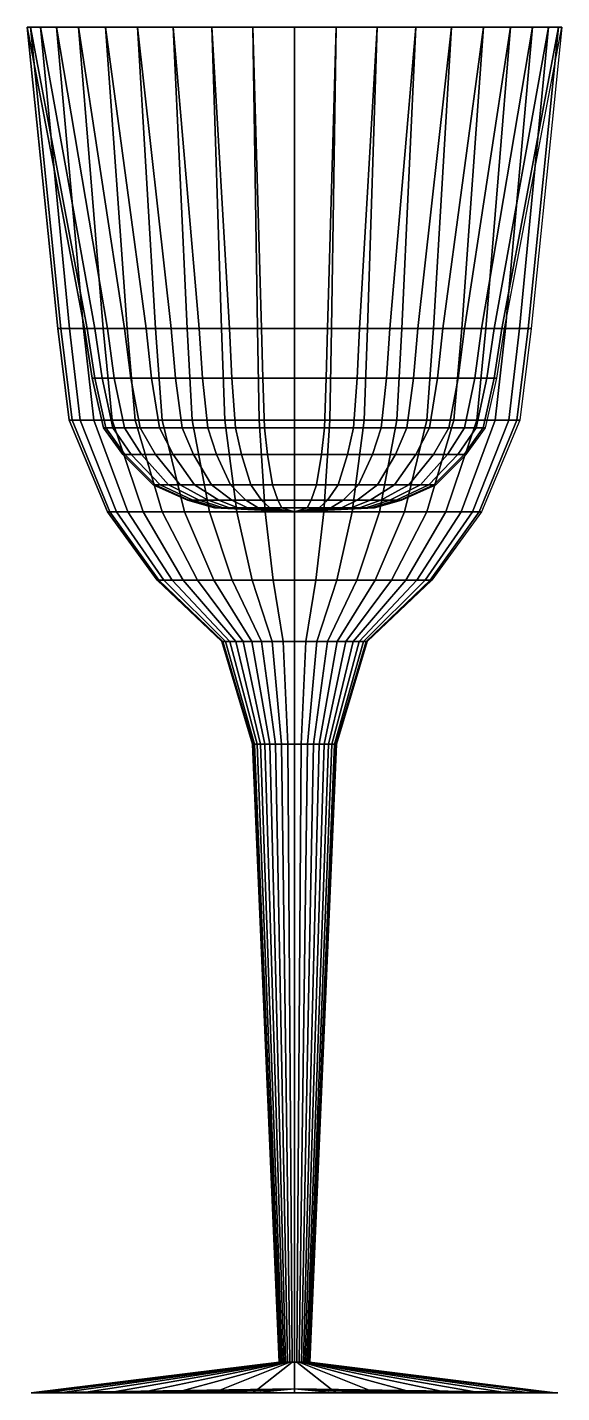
# Model space of a CAD drawing. Extents: x 2.46 to 5.05, y 1.69 to 8.32.
import ezdxf

# ---------------------------------------------------------------- set-up
doc = ezdxf.new("R2010")
doc.units = 0
doc.layers.get('0').update_dxf_attribs({"linetype": 'CONTINUOUS'})

msp = doc.modelspace()

# ---------------------------------------------------------------- linework, layer by layer
msp.add_lwpolyline([(3.753035, 5.972222), (4.142238, 5.990741), (4.271973, 6.027778), (4.438774, 6.101852), (4.587042, 6.25), (4.67971, 6.37963), (4.735311, 6.62037), (4.772378, 6.861111), (5.05038, 8.324074), (4.902112, 6.861111), (4.846512, 6.416667), (4.661177, 5.972222), (4.420241, 5.638889), (4.105171, 5.342593), (3.956903, 4.842593), (3.827169, 1.842593), (5.031847, 1.694444), (3.753035, 1.712963)])

# ---------------------------------------------------------------- meshes
mesh = msp.add_polymesh((9, 9))
for k, corner in enumerate([(3.753035, 5.972222), (3.438162, 5.990741, 0.228768), (3.333205, 6.027778, 0.305024), (3.19826, 6.101852, 0.403068), (3.078308, 6.25, 0.490217), (3.003339, 6.37963, 0.544686), (2.958357, 6.62037, 0.577367), (2.928369, 6.861111, 0.599155), (2.70346, 8.324074, 0.76256), (3.753035, 5.972222), (3.406252, 5.990741, 0.176695), (3.290658, 6.027778, 0.235593), (3.142036, 6.101852, 0.311319), (3.009928, 6.25, 0.378632), (2.927361, 6.37963, 0.420702), (2.877821, 6.62037, 0.445944), (2.844794, 6.861111, 0.462772), (2.597092, 8.324074, 0.588982), (3.753035, 5.972222), (3.38288, 5.990741, 0.120271), (3.259495, 6.027778, 0.160361), (3.100858, 6.101852, 0.211905), (2.959846, 6.25, 0.257723), (2.871714, 6.37963, 0.286358), (2.818835, 6.62037, 0.30354), (2.783582, 6.861111, 0.314994), (2.519186, 8.324074, 0.400902), (3.753035, 5.972222), (3.368623, 5.990741, 0.060885), (3.240486, 6.027778, 0.08118), (3.075738, 6.101852, 0.107273), (2.929295, 6.25, 0.130468), (2.837768, 6.37963, 0.144964), (2.782852, 6.62037, 0.153662), (2.746242, 6.861111, 0.15946), (2.471662, 8.324074, 0.20295), (3.753035, 5.972222), (3.363831, 5.990741), (3.234097, 6.027778), (3.067295, 6.101852), (2.919027, 6.25), (2.82636, 6.37963), (2.770759, 6.62037), (2.733692, 6.861111), (2.455689, 8.324074), (3.753035, 5.972222), (3.368623, 5.990741, -0.060885), (3.240486, 6.027778, -0.08118), (3.075738, 6.101852, -0.107273), (2.929295, 6.25, -0.130468), (2.837768, 6.37963, -0.144964), (2.782852, 6.62037, -0.153662), (2.746242, 6.861111, -0.15946), (2.471662, 8.324074, -0.20295), (3.753035, 5.972222), (3.38288, 5.990741, -0.120271), (3.259495, 6.027778, -0.160361), (3.100858, 6.101852, -0.211905), (2.959846, 6.25, -0.257723), (2.871714, 6.37963, -0.286358), (2.818835, 6.62037, -0.30354), (2.783582, 6.861111, -0.314994), (2.519186, 8.324074, -0.400902), (3.753035, 5.972222), (3.406252, 5.990741, -0.176695), (3.290658, 6.027778, -0.235593), (3.142036, 6.101852, -0.311319), (3.009928, 6.25, -0.378632), (2.927361, 6.37963, -0.420702), (2.877821, 6.62037, -0.445944), (2.844794, 6.861111, -0.462772), (2.597092, 8.324074, -0.588982), (3.753035, 5.972222), (3.438162, 5.990741, -0.228768), (3.333205, 6.027778, -0.305024), (3.19826, 6.101852, -0.403068), (3.078308, 6.25, -0.490217), (3.003339, 6.37963, -0.544686), (2.958357, 6.62037, -0.577367), (2.928369, 6.861111, -0.599155), (2.70346, 8.324074, -0.76256)]):
    mesh.set_mesh_vertex(divmod(k, 9), corner)
mesh = msp.add_polymesh((9, 9))
for k, corner in enumerate([(2.70346, 8.324074, 0.76256), (2.823412, 6.861111, 0.675411), (2.868393, 6.416667, 0.64273), (3.018333, 5.972222, 0.533792), (3.213254, 5.638889, 0.392174), (3.46815, 5.342593, 0.206981), (3.588102, 4.842593, 0.119831), (3.693059, 1.842593, 0.043575), (2.718454, 1.694444, 0.751667), (2.597092, 8.324074, 0.588982), (2.729199, 6.861111, 0.52167), (2.77874, 6.416667, 0.496428), (2.943875, 5.972222, 0.412288), (3.15855, 5.638889, 0.302905), (3.439279, 5.342593, 0.159867), (3.571387, 4.842593, 0.092554), (3.686981, 1.842593, 0.033656), (2.613605, 1.694444, 0.580568), (2.519186, 8.324074, 0.400902), (2.660197, 6.861111, 0.355084), (2.713077, 6.416667, 0.337903), (2.889341, 5.972222, 0.280631), (3.118484, 5.638889, 0.206178), (3.418133, 5.342593, 0.108816), (3.559144, 4.842593, 0.062999), (3.682529, 1.842593, 0.022909), (2.536812, 1.694444, 0.395175), (2.471662, 8.324074, 0.20295), (2.618105, 6.861111, 0.179755), (2.67302, 6.416667, 0.171057), (2.856074, 5.972222, 0.142065), (3.094043, 5.638889, 0.104374), (3.405234, 5.342593, 0.055086), (3.551676, 4.842593, 0.031892), (3.679814, 1.842593, 0.011597), (2.489967, 1.694444, 0.20005), (2.455689, 8.324074), (2.603957, 6.861111), (2.659558, 6.416667), (2.844893, 5.972222), (3.085829, 5.638889), (3.400898, 5.342593), (3.549166, 4.842593), (3.678901, 1.842593), (2.474223, 1.694444), (2.471662, 8.324074, -0.20295), (2.618105, 6.861111, -0.179755), (2.67302, 6.416667, -0.171057), (2.856074, 5.972222, -0.142065), (3.094043, 5.638889, -0.104374), (3.405234, 5.342593, -0.055086), (3.551676, 4.842593, -0.031892), (3.679814, 1.842593, -0.011597), (2.489967, 1.694444, -0.20005), (2.519186, 8.324074, -0.400902), (2.660197, 6.861111, -0.355084), (2.713077, 6.416667, -0.337903), (2.889341, 5.972222, -0.280631), (3.118484, 5.638889, -0.206178), (3.418133, 5.342593, -0.108816), (3.559144, 4.842593, -0.062999), (3.682529, 1.842593, -0.022909), (2.536812, 1.694444, -0.395175), (2.597092, 8.324074, -0.588982), (2.729199, 6.861111, -0.52167), (2.77874, 6.416667, -0.496428), (2.943875, 5.972222, -0.412288), (3.15855, 5.638889, -0.302905), (3.439279, 5.342593, -0.159867), (3.571387, 4.842593, -0.092554), (3.686981, 1.842593, -0.033656), (2.613605, 1.694444, -0.580568), (2.70346, 8.324074, -0.76256), (2.823412, 6.861111, -0.675411), (2.868393, 6.416667, -0.64273), (3.018333, 5.972222, -0.533792), (3.213254, 5.638889, -0.392174), (3.46815, 5.342593, -0.206981), (3.588102, 4.842593, -0.119831), (3.693059, 1.842593, -0.043575), (2.718454, 1.694444, -0.751667)]):
    mesh.set_mesh_vertex(divmod(k, 9), corner)
mesh = msp.add_polymesh((9, 9))
for k, corner in enumerate([(3.753035, 5.972222), (3.873305, 5.990741, 0.370155), (3.913395, 6.027778, 0.493539), (3.96494, 6.101852, 0.652177), (4.010757, 6.25, 0.793188), (4.039393, 6.37963, 0.881321), (4.056575, 6.62037, 0.9342), (4.068029, 6.861111, 0.969453), (4.153937, 8.324074, 1.233849), (3.753035, 5.972222), (3.81392, 5.990741, 0.384412), (3.834215, 6.027778, 0.512549), (3.860308, 6.101852, 0.677297), (3.883502, 6.25, 0.82374), (3.897999, 6.37963, 0.915266), (3.906697, 6.62037, 0.970182), (3.912495, 6.861111, 1.006793), (3.955984, 8.324074, 1.281373), (3.753035, 5.972222), (3.753035, 5.990741, 0.389204), (3.753035, 6.027778, 0.518938), (3.753035, 6.101852, 0.68574), (3.753035, 6.25, 0.834008), (3.753035, 6.37963, 0.926675), (3.753035, 6.62037, 0.982276), (3.753035, 6.861111, 1.019343), (3.753035, 8.324074, 1.297345), (3.753035, 5.972222), (3.69215, 5.990741, 0.384412), (3.671855, 6.027778, 0.512549), (3.645761, 6.101852, 0.677297), (3.622567, 6.25, 0.82374), (3.608071, 6.37963, 0.915266), (3.599373, 6.62037, 0.970182), (3.593574, 6.861111, 1.006793), (3.550085, 8.324074, 1.281373), (3.753035, 5.972222), (3.632764, 5.990741, 0.370155), (3.592674, 6.027778, 0.493539), (3.54113, 6.101852, 0.652177), (3.495312, 6.25, 0.793188), (3.466676, 6.37963, 0.881321), (3.449495, 6.62037, 0.9342), (3.438041, 6.861111, 0.969453), (3.352133, 8.324074, 1.233849), (3.753035, 5.972222), (3.57634, 5.990741, 0.346783), (3.517442, 6.027778, 0.462377), (3.441715, 6.101852, 0.610999), (3.374403, 6.25, 0.743106), (3.332333, 6.37963, 0.825674), (3.307091, 6.62037, 0.875214), (3.290263, 6.861111, 0.908241), (3.164052, 8.324074, 1.155943), (3.753035, 5.972222), (3.524267, 5.990741, 0.314872), (3.448011, 6.027778, 0.41983), (3.349967, 6.101852, 0.554775), (3.262817, 6.25, 0.674726), (3.208349, 6.37963, 0.749696), (3.175668, 6.62037, 0.794678), (3.15388, 6.861111, 0.824666), (2.990474, 8.324074, 1.049574), (3.753035, 5.972222), (3.477826, 5.990741, 0.275209), (3.38609, 6.027778, 0.366945), (3.268144, 6.101852, 0.484891), (3.163302, 6.25, 0.589733), (3.097776, 6.37963, 0.655258), (3.058461, 6.62037, 0.694574), (3.032251, 6.861111, 0.720784), (2.835673, 8.324074, 0.917362), (3.753035, 5.972222), (3.438162, 5.990741, 0.228768), (3.333205, 6.027778, 0.305024), (3.19826, 6.101852, 0.403068), (3.078308, 6.25, 0.490217), (3.003339, 6.37963, 0.544686), (2.958357, 6.62037, 0.577367), (2.928369, 6.861111, 0.599155), (2.70346, 8.324074, 0.76256)]):
    mesh.set_mesh_vertex(divmod(k, 9), corner)
mesh = msp.add_polymesh((9, 9))
for k, corner in enumerate([(4.153937, 8.324074, 1.233849), (4.108119, 6.861111, 1.092837), (4.090938, 6.416667, 1.039958), (4.033666, 5.972222, 0.863694), (3.959213, 5.638889, 0.634551), (3.861851, 5.342593, 0.334902), (3.816034, 4.842593, 0.193891), (3.775943, 1.842593, 0.070506), (4.148209, 1.694444, 1.216222), (3.955984, 8.324074, 1.281373), (3.93279, 6.861111, 1.13493), (3.924092, 6.416667, 1.080014), (3.895099, 5.972222, 0.896961), (3.857409, 5.638889, 0.658992), (3.808121, 5.342593, 0.347801), (3.784927, 4.842593, 0.201359), (3.764632, 1.842593, 0.073221), (3.953085, 1.694444, 1.263068), (3.753035, 8.324074, 1.297345), (3.753035, 6.861111, 1.149077), (3.753035, 6.416667, 1.093477), (3.753035, 5.972222, 0.908142), (3.753035, 5.638889, 0.667206), (3.753035, 5.342593, 0.352137), (3.753035, 4.842593, 0.203869), (3.753035, 1.842593, 0.074134), (3.753035, 1.694444, 1.278812), (3.550085, 8.324074, 1.281373), (3.57328, 6.861111, 1.13493), (3.581977, 6.416667, 1.080014), (3.61097, 5.972222, 0.896961), (3.648661, 5.638889, 0.658992), (3.697949, 5.342593, 0.347801), (3.721143, 4.842593, 0.201359), (3.741438, 1.842593, 0.073221), (3.552985, 1.694444, 1.263068), (3.352133, 8.324074, 1.233849), (3.39795, 6.861111, 1.092837), (3.415132, 6.416667, 1.039958), (3.472404, 5.972222, 0.863694), (3.546857, 5.638889, 0.634551), (3.644219, 5.342593, 0.334902), (3.690036, 4.842593, 0.193891), (3.730126, 1.842593, 0.070506), (3.35786, 1.694444, 1.216222), (3.164052, 8.324074, 1.155943), (3.231365, 6.861111, 1.023835), (3.256607, 6.416667, 0.974295), (3.340747, 5.972222, 0.80916), (3.45013, 5.638889, 0.594485), (3.593168, 5.342593, 0.313756), (3.66048, 4.842593, 0.181648), (3.719379, 1.842593, 0.066054), (3.172466, 1.694444, 1.13943), (2.990474, 8.324074, 1.049574), (3.077624, 6.861111, 0.929623), (3.110305, 6.416667, 0.884641), (3.219242, 5.972222, 0.734702), (3.360861, 5.638889, 0.539781), (3.546054, 5.342593, 0.284884), (3.633204, 4.842593, 0.164933), (3.70946, 1.842593, 0.059976), (3.001368, 1.694444, 1.034581), (2.835673, 8.324074, 0.917362), (2.940514, 6.861111, 0.81252), (2.97983, 6.416667, 0.773205), (3.110882, 5.972222, 0.642153), (3.281249, 5.638889, 0.471786), (3.504037, 5.342593, 0.248998), (3.608878, 4.842593, 0.144157), (3.700614, 1.842593, 0.052421), (2.848778, 1.694444, 0.904257), (2.70346, 8.324074, 0.76256), (2.823412, 6.861111, 0.675411), (2.868393, 6.416667, 0.64273), (3.018333, 5.972222, 0.533792), (3.213254, 5.638889, 0.392174), (3.46815, 5.342593, 0.206981), (3.588102, 4.842593, 0.119831), (3.693059, 1.842593, 0.043575), (2.718454, 1.694444, 0.751667)]):
    mesh.set_mesh_vertex(divmod(k, 9), corner)
mesh = msp.add_polymesh((9, 9))
for k, corner in enumerate([(3.753035, 5.972222), (3.438162, 5.990741, -0.228768), (3.333205, 6.027778, -0.305024), (3.19826, 6.101852, -0.403068), (3.078308, 6.25, -0.490217), (3.003339, 6.37963, -0.544686), (2.958357, 6.62037, -0.577367), (2.928369, 6.861111, -0.599155), (2.70346, 8.324074, -0.76256), (3.753035, 5.972222), (3.477826, 5.990741, -0.275209), (3.38609, 6.027778, -0.366945), (3.268144, 6.101852, -0.484891), (3.163302, 6.25, -0.589733), (3.097776, 6.37963, -0.655258), (3.058461, 6.62037, -0.694574), (3.032251, 6.861111, -0.720784), (2.835673, 8.324074, -0.917362), (3.753035, 5.972222), (3.524267, 5.990741, -0.314872), (3.448011, 6.027778, -0.41983), (3.349967, 6.101852, -0.554775), (3.262817, 6.25, -0.674726), (3.208349, 6.37963, -0.749696), (3.175668, 6.62037, -0.794678), (3.15388, 6.861111, -0.824666), (2.990474, 8.324074, -1.049574), (3.753035, 5.972222), (3.57634, 5.990741, -0.346783), (3.517442, 6.027778, -0.462377), (3.441715, 6.101852, -0.610999), (3.374403, 6.25, -0.743106), (3.332333, 6.37963, -0.825674), (3.307091, 6.62037, -0.875214), (3.290263, 6.861111, -0.908241), (3.164052, 8.324074, -1.155943), (3.753035, 5.972222), (3.632764, 5.990741, -0.370155), (3.592674, 6.027778, -0.493539), (3.54113, 6.101852, -0.652177), (3.495312, 6.25, -0.793188), (3.466676, 6.37963, -0.881321), (3.449495, 6.62037, -0.9342), (3.438041, 6.861111, -0.969453), (3.352133, 8.324074, -1.233849), (3.753035, 5.972222), (3.69215, 5.990741, -0.384412), (3.671855, 6.027778, -0.512549), (3.645761, 6.101852, -0.677297), (3.622567, 6.25, -0.82374), (3.608071, 6.37963, -0.915266), (3.599373, 6.62037, -0.970182), (3.593574, 6.861111, -1.006793), (3.550085, 8.324074, -1.281373), (3.753035, 5.972222), (3.753035, 5.990741, -0.389204), (3.753035, 6.027778, -0.518938), (3.753035, 6.101852, -0.68574), (3.753035, 6.25, -0.834008), (3.753035, 6.37963, -0.926675), (3.753035, 6.62037, -0.982276), (3.753035, 6.861111, -1.019343), (3.753035, 8.324074, -1.297345), (3.753035, 5.972222), (3.81392, 5.990741, -0.384412), (3.834215, 6.027778, -0.512549), (3.860308, 6.101852, -0.677297), (3.883502, 6.25, -0.82374), (3.897999, 6.37963, -0.915266), (3.906697, 6.62037, -0.970182), (3.912495, 6.861111, -1.006793), (3.955984, 8.324074, -1.281373), (3.753035, 5.972222), (3.873305, 5.990741, -0.370155), (3.913395, 6.027778, -0.493539), (3.96494, 6.101852, -0.652177), (4.010757, 6.25, -0.793188), (4.039393, 6.37963, -0.881321), (4.056575, 6.62037, -0.9342), (4.068029, 6.861111, -0.969453), (4.153937, 8.324074, -1.233849)]):
    mesh.set_mesh_vertex(divmod(k, 9), corner)
mesh = msp.add_polymesh((9, 9))
for k, corner in enumerate([(2.70346, 8.324074, -0.76256), (2.823412, 6.861111, -0.675411), (2.868393, 6.416667, -0.64273), (3.018333, 5.972222, -0.533792), (3.213254, 5.638889, -0.392174), (3.46815, 5.342593, -0.206981), (3.588102, 4.842593, -0.119831), (3.693059, 1.842593, -0.043575), (2.718454, 1.694444, -0.751667), (2.835673, 8.324074, -0.917362), (2.940514, 6.861111, -0.81252), (2.97983, 6.416667, -0.773205), (3.110882, 5.972222, -0.642153), (3.281249, 5.638889, -0.471786), (3.504037, 5.342593, -0.248998), (3.608878, 4.842593, -0.144157), (3.700614, 1.842593, -0.052421), (2.848778, 1.694444, -0.904257), (2.990474, 8.324074, -1.049574), (3.077624, 6.861111, -0.929623), (3.110305, 6.416667, -0.884641), (3.219242, 5.972222, -0.734702), (3.360861, 5.638889, -0.539781), (3.546054, 5.342593, -0.284884), (3.633204, 4.842593, -0.164933), (3.70946, 1.842593, -0.059976), (3.001368, 1.694444, -1.034581), (3.164052, 8.324074, -1.155943), (3.231365, 6.861111, -1.023835), (3.256607, 6.416667, -0.974295), (3.340747, 5.972222, -0.80916), (3.45013, 5.638889, -0.594485), (3.593168, 5.342593, -0.313756), (3.66048, 4.842593, -0.181648), (3.719379, 1.842593, -0.066054), (3.172466, 1.694444, -1.13943), (3.352133, 8.324074, -1.233849), (3.39795, 6.861111, -1.092837), (3.415132, 6.416667, -1.039958), (3.472404, 5.972222, -0.863694), (3.546857, 5.638889, -0.634551), (3.644219, 5.342593, -0.334902), (3.690036, 4.842593, -0.193891), (3.730126, 1.842593, -0.070506), (3.35786, 1.694444, -1.216222), (3.550085, 8.324074, -1.281373), (3.57328, 6.861111, -1.13493), (3.581977, 6.416667, -1.080014), (3.61097, 5.972222, -0.896961), (3.648661, 5.638889, -0.658992), (3.697949, 5.342593, -0.347801), (3.721143, 4.842593, -0.201359), (3.741438, 1.842593, -0.073221), (3.552985, 1.694444, -1.263068), (3.753035, 8.324074, -1.297345), (3.753035, 6.861111, -1.149077), (3.753035, 6.416667, -1.093477), (3.753035, 5.972222, -0.908142), (3.753035, 5.638889, -0.667206), (3.753035, 5.342593, -0.352137), (3.753035, 4.842593, -0.203869), (3.753035, 1.842593, -0.074134), (3.753035, 1.694444, -1.278812), (3.955984, 8.324074, -1.281373), (3.93279, 6.861111, -1.13493), (3.924092, 6.416667, -1.080014), (3.895099, 5.972222, -0.896961), (3.857409, 5.638889, -0.658992), (3.808121, 5.342593, -0.347801), (3.784927, 4.842593, -0.201359), (3.764632, 1.842593, -0.073221), (3.953085, 1.694444, -1.263068), (4.153937, 8.324074, -1.233849), (4.108119, 6.861111, -1.092837), (4.090938, 6.416667, -1.039958), (4.033666, 5.972222, -0.863694), (3.959213, 5.638889, -0.634551), (3.861851, 5.342593, -0.334902), (3.816034, 4.842593, -0.193891), (3.775943, 1.842593, -0.070506), (4.148209, 1.694444, -1.216222)]):
    mesh.set_mesh_vertex(divmod(k, 9), corner)
mesh = msp.add_polymesh((9, 9))
for k, corner in enumerate([(3.753035, 5.972222), (4.142238, 5.990741), (4.271973, 6.027778), (4.438774, 6.101852), (4.587042, 6.25), (4.67971, 6.37963), (4.735311, 6.62037), (4.772378, 6.861111), (5.05038, 8.324074), (3.753035, 5.972222), (4.137447, 5.990741, 0.060885), (4.265584, 6.027778, 0.08118), (4.430332, 6.101852, 0.107273), (4.576774, 6.25, 0.130468), (4.668301, 6.37963, 0.144964), (4.723217, 6.62037, 0.153662), (4.759828, 6.861111, 0.15946), (5.034408, 8.324074, 0.20295), (3.753035, 5.972222), (4.123189, 5.990741, 0.120271), (4.246574, 6.027778, 0.160361), (4.405212, 6.101852, 0.211905), (4.546223, 6.25, 0.257723), (4.634355, 6.37963, 0.286358), (4.687235, 6.62037, 0.30354), (4.722487, 6.861111, 0.314994), (4.986884, 8.324074, 0.400902), (3.753035, 5.972222), (4.099818, 5.990741, 0.176695), (4.215412, 6.027778, 0.235593), (4.364033, 6.101852, 0.311319), (4.496141, 6.25, 0.378632), (4.578709, 6.37963, 0.420702), (4.628249, 6.62037, 0.445944), (4.661276, 6.861111, 0.462772), (4.908978, 8.324074, 0.588982), (3.753035, 5.972222), (4.067907, 5.990741, 0.228768), (4.172865, 6.027778, 0.305024), (4.30781, 6.101852, 0.403068), (4.427761, 6.25, 0.490217), (4.502731, 6.37963, 0.544686), (4.547713, 6.62037, 0.577367), (4.5777, 6.861111, 0.599155), (4.802609, 8.324074, 0.76256), (3.753035, 5.972222), (4.028243, 5.990741, 0.275209), (4.119979, 6.027778, 0.366945), (4.237926, 6.101852, 0.484891), (4.342767, 6.25, 0.589733), (4.408293, 6.37963, 0.655258), (4.447609, 6.62037, 0.694574), (4.473819, 6.861111, 0.720784), (4.670396, 8.324074, 0.917362), (3.753035, 5.972222), (3.981803, 5.990741, 0.314872), (4.058059, 6.027778, 0.41983), (4.156102, 6.101852, 0.554775), (4.243252, 6.25, 0.674726), (4.297721, 6.37963, 0.749696), (4.330402, 6.62037, 0.794678), (4.352189, 6.861111, 0.824666), (4.515595, 8.324074, 1.049574), (3.753035, 5.972222), (3.92973, 5.990741, 0.346783), (3.988628, 6.027778, 0.462377), (4.064354, 6.101852, 0.610999), (4.131666, 6.25, 0.743106), (4.173737, 6.37963, 0.825674), (4.198979, 6.62037, 0.875214), (4.215807, 6.861111, 0.908241), (4.342017, 8.324074, 1.155943), (3.753035, 5.972222), (3.873305, 5.990741, 0.370155), (3.913395, 6.027778, 0.493539), (3.96494, 6.101852, 0.652177), (4.010757, 6.25, 0.793188), (4.039393, 6.37963, 0.881321), (4.056575, 6.62037, 0.9342), (4.068029, 6.861111, 0.969453), (4.153937, 8.324074, 1.233849)]):
    mesh.set_mesh_vertex(divmod(k, 9), corner)
mesh = msp.add_polymesh((8, 9))
for k, corner in enumerate([(3.753035, 5.972222), (3.873305, 5.990741, -0.370155), (3.913395, 6.027778, -0.493539), (3.96494, 6.101852, -0.652177), (4.010757, 6.25, -0.793188), (4.039393, 6.37963, -0.881321), (4.056575, 6.62037, -0.9342), (4.068029, 6.861111, -0.969453), (4.153937, 8.324074, -1.233849), (3.753035, 5.972222), (3.92973, 5.990741, -0.346783), (3.988628, 6.027778, -0.462377), (4.064354, 6.101852, -0.610999), (4.131666, 6.25, -0.743106), (4.173737, 6.37963, -0.825674), (4.198979, 6.62037, -0.875214), (4.215807, 6.861111, -0.908241), (4.342017, 8.324074, -1.155943), (3.753035, 5.972222), (3.981803, 5.990741, -0.314872), (4.058059, 6.027778, -0.41983), (4.156102, 6.101852, -0.554775), (4.243252, 6.25, -0.674726), (4.297721, 6.37963, -0.749696), (4.330402, 6.62037, -0.794678), (4.352189, 6.861111, -0.824666), (4.515595, 8.324074, -1.049574), (3.753035, 5.972222), (4.028243, 5.990741, -0.275209), (4.119979, 6.027778, -0.366945), (4.237926, 6.101852, -0.484891), (4.342767, 6.25, -0.589733), (4.408293, 6.37963, -0.655258), (4.447609, 6.62037, -0.694574), (4.473819, 6.861111, -0.720784), (4.670396, 8.324074, -0.917362), (3.753035, 5.972222), (4.067907, 5.990741, -0.228768), (4.172865, 6.027778, -0.305024), (4.30781, 6.101852, -0.403068), (4.427761, 6.25, -0.490217), (4.502731, 6.37963, -0.544686), (4.547713, 6.62037, -0.577367), (4.5777, 6.861111, -0.599155), (4.802609, 8.324074, -0.76256), (3.753035, 5.972222), (4.099818, 5.990741, -0.176695), (4.215412, 6.027778, -0.235593), (4.364033, 6.101852, -0.311319), (4.496141, 6.25, -0.378632), (4.578709, 6.37963, -0.420702), (4.628249, 6.62037, -0.445944), (4.661276, 6.861111, -0.462772), (4.908978, 8.324074, -0.588982), (3.753035, 5.972222), (4.123189, 5.990741, -0.120271), (4.246574, 6.027778, -0.160361), (4.405212, 6.101852, -0.211905), (4.546223, 6.25, -0.257723), (4.634355, 6.37963, -0.286358), (4.687235, 6.62037, -0.30354), (4.722487, 6.861111, -0.314994), (4.986884, 8.324074, -0.400902), (3.753035, 5.972222), (4.137447, 5.990741, -0.060885), (4.265584, 6.027778, -0.08118), (4.430332, 6.101852, -0.107273), (4.576774, 6.25, -0.130468), (4.668301, 6.37963, -0.144964), (4.723217, 6.62037, -0.153662), (4.759828, 6.861111, -0.15946), (5.034408, 8.324074, -0.20295)]):
    mesh.set_mesh_vertex(divmod(k, 9), corner)
mesh = msp.add_polymesh((9, 9))
for k, corner in enumerate([(5.05038, 8.324074), (4.902112, 6.861111), (4.846512, 6.416667), (4.661177, 5.972222), (4.420241, 5.638889), (4.105171, 5.342593), (3.956903, 4.842593), (3.827169, 1.842593), (5.031847, 1.694444), (5.034408, 8.324074, 0.20295), (4.887965, 6.861111, 0.179755), (4.833049, 6.416667, 0.171057), (4.649996, 5.972222, 0.142065), (4.412027, 5.638889, 0.104374), (4.100836, 5.342593, 0.055086), (3.954393, 4.842593, 0.031892), (3.826256, 1.842593, 0.011597), (5.016102, 1.694444, 0.20005), (4.986884, 8.324074, 0.400902), (4.845872, 6.861111, 0.355084), (4.792993, 6.416667, 0.337903), (4.616729, 5.972222, 0.280631), (4.387586, 5.638889, 0.206178), (4.087937, 5.342593, 0.108816), (3.946925, 4.842593, 0.062999), (3.82354, 1.842593, 0.022909), (4.969257, 1.694444, 0.395175), (4.908978, 8.324074, 0.588982), (4.77687, 6.861111, 0.52167), (4.72733, 6.416667, 0.496428), (4.562195, 5.972222, 0.412288), (4.34752, 5.638889, 0.302905), (4.066791, 5.342593, 0.159867), (3.934683, 4.842593, 0.092554), (3.819089, 1.842593, 0.033656), (4.892464, 1.694444, 0.580568), (4.802609, 8.324074, 0.76256), (4.682658, 6.861111, 0.675411), (4.637676, 6.416667, 0.64273), (4.487737, 5.972222, 0.533792), (4.292816, 5.638889, 0.392174), (4.037919, 5.342593, 0.206981), (3.917968, 4.842593, 0.119831), (3.81301, 1.842593, 0.043575), (4.787615, 1.694444, 0.751667), (4.670396, 8.324074, 0.917362), (4.565555, 6.861111, 0.81252), (4.52624, 6.416667, 0.773205), (4.395188, 5.972222, 0.642153), (4.224821, 5.638889, 0.471786), (4.002033, 5.342593, 0.248998), (3.897192, 4.842593, 0.144157), (3.805455, 1.842593, 0.052421), (4.657291, 1.694444, 0.904257), (4.515595, 8.324074, 1.049574), (4.428446, 6.861111, 0.929623), (4.395764, 6.416667, 0.884641), (4.286827, 5.972222, 0.734702), (4.145209, 5.638889, 0.539781), (3.960015, 5.342593, 0.284884), (3.872866, 4.842593, 0.164933), (3.79661, 1.842593, 0.059976), (4.504702, 1.694444, 1.034581), (4.342017, 8.324074, 1.155943), (4.274705, 6.861111, 1.023835), (4.249463, 6.416667, 0.974295), (4.165323, 5.972222, 0.80916), (4.05594, 5.638889, 0.594485), (3.912901, 5.342593, 0.313756), (3.845589, 4.842593, 0.181648), (3.786691, 1.842593, 0.066054), (4.333603, 1.694444, 1.13943), (4.153937, 8.324074, 1.233849), (4.108119, 6.861111, 1.092837), (4.090938, 6.416667, 1.039958), (4.033666, 5.972222, 0.863694), (3.959213, 5.638889, 0.634551), (3.861851, 5.342593, 0.334902), (3.816034, 4.842593, 0.193891), (3.775943, 1.842593, 0.070506), (4.148209, 1.694444, 1.216222)]):
    mesh.set_mesh_vertex(divmod(k, 9), corner)
mesh = msp.add_polymesh((8, 9))
for k, corner in enumerate([(4.153937, 8.324074, -1.233849), (4.108119, 6.861111, -1.092837), (4.090938, 6.416667, -1.039958), (4.033666, 5.972222, -0.863694), (3.959213, 5.638889, -0.634551), (3.861851, 5.342593, -0.334902), (3.816034, 4.842593, -0.193891), (3.775943, 1.842593, -0.070506), (4.148209, 1.694444, -1.216222), (4.342017, 8.324074, -1.155943), (4.274705, 6.861111, -1.023835), (4.249463, 6.416667, -0.974295), (4.165323, 5.972222, -0.80916), (4.05594, 5.638889, -0.594485), (3.912901, 5.342593, -0.313756), (3.845589, 4.842593, -0.181648), (3.786691, 1.842593, -0.066054), (4.333603, 1.694444, -1.13943), (4.515595, 8.324074, -1.049574), (4.428446, 6.861111, -0.929623), (4.395764, 6.416667, -0.884641), (4.286827, 5.972222, -0.734702), (4.145209, 5.638889, -0.539781), (3.960015, 5.342593, -0.284884), (3.872866, 4.842593, -0.164933), (3.79661, 1.842593, -0.059976), (4.504702, 1.694444, -1.034581), (4.670396, 8.324074, -0.917362), (4.565555, 6.861111, -0.81252), (4.52624, 6.416667, -0.773205), (4.395188, 5.972222, -0.642153), (4.224821, 5.638889, -0.471786), (4.002033, 5.342593, -0.248998), (3.897192, 4.842593, -0.144157), (3.805455, 1.842593, -0.052421), (4.657291, 1.694444, -0.904257), (4.802609, 8.324074, -0.76256), (4.682658, 6.861111, -0.675411), (4.637676, 6.416667, -0.64273), (4.487737, 5.972222, -0.533792), (4.292816, 5.638889, -0.392174), (4.037919, 5.342593, -0.206981), (3.917968, 4.842593, -0.119831), (3.81301, 1.842593, -0.043575), (4.787615, 1.694444, -0.751667), (4.908978, 8.324074, -0.588982), (4.77687, 6.861111, -0.52167), (4.72733, 6.416667, -0.496428), (4.562195, 5.972222, -0.412288), (4.34752, 5.638889, -0.302905), (4.066791, 5.342593, -0.159867), (3.934683, 4.842593, -0.092554), (3.819089, 1.842593, -0.033656), (4.892464, 1.694444, -0.580568), (4.986884, 8.324074, -0.400902), (4.845872, 6.861111, -0.355084), (4.792993, 6.416667, -0.337903), (4.616729, 5.972222, -0.280631), (4.387586, 5.638889, -0.206178), (4.087937, 5.342593, -0.108816), (3.946925, 4.842593, -0.062999), (3.82354, 1.842593, -0.022909), (4.969257, 1.694444, -0.395175), (5.034408, 8.324074, -0.20295), (4.887965, 6.861111, -0.179755), (4.833049, 6.416667, -0.171057), (4.649996, 5.972222, -0.142065), (4.412027, 5.638889, -0.104374), (4.100836, 5.342593, -0.055086), (3.954393, 4.842593, -0.031892), (3.826256, 1.842593, -0.011597), (5.016102, 1.694444, -0.20005)]):
    mesh.set_mesh_vertex(divmod(k, 9), corner)
mesh = msp.add_polymesh((9, 2))
for k, corner in enumerate([(2.718454, 1.694444, 0.751667), (3.753035, 1.712963), (2.613605, 1.694444, 0.580568), (3.753035, 1.712963), (2.536812, 1.694444, 0.395175), (3.753035, 1.712963), (2.489967, 1.694444, 0.20005), (3.753035, 1.712963), (2.474223, 1.694444), (3.753035, 1.712963), (2.489967, 1.694444, -0.20005), (3.753035, 1.712963), (2.536812, 1.694444, -0.395175), (3.753035, 1.712963), (2.613605, 1.694444, -0.580568), (3.753035, 1.712963), (2.718454, 1.694444, -0.751667), (3.753035, 1.712963)]):
    mesh.set_mesh_vertex(divmod(k, 2), corner)
mesh = msp.add_polymesh((9, 2))
for k, corner in enumerate([(4.148209, 1.694444, 1.216222), (3.753035, 1.712963), (3.953085, 1.694444, 1.263068), (3.753035, 1.712963), (3.753035, 1.694444, 1.278812), (3.753035, 1.712963), (3.552985, 1.694444, 1.263068), (3.753035, 1.712963), (3.35786, 1.694444, 1.216222), (3.753035, 1.712963), (3.172466, 1.694444, 1.13943), (3.753035, 1.712963), (3.001368, 1.694444, 1.034581), (3.753035, 1.712963), (2.848778, 1.694444, 0.904257), (3.753035, 1.712963), (2.718454, 1.694444, 0.751667), (3.753035, 1.712963)]):
    mesh.set_mesh_vertex(divmod(k, 2), corner)
mesh = msp.add_polymesh((9, 2))
for k, corner in enumerate([(2.718454, 1.694444, -0.751667), (3.753035, 1.712963), (2.848778, 1.694444, -0.904257), (3.753035, 1.712963), (3.001368, 1.694444, -1.034581), (3.753035, 1.712963), (3.172466, 1.694444, -1.13943), (3.753035, 1.712963), (3.35786, 1.694444, -1.216222), (3.753035, 1.712963), (3.552985, 1.694444, -1.263068), (3.753035, 1.712963), (3.753035, 1.694444, -1.278812), (3.753035, 1.712963), (3.953085, 1.694444, -1.263068), (3.753035, 1.712963), (4.148209, 1.694444, -1.216222), (3.753035, 1.712963)]):
    mesh.set_mesh_vertex(divmod(k, 2), corner)
mesh = msp.add_polymesh((9, 2))
for k, corner in enumerate([(5.031847, 1.694444), (3.753035, 1.712963), (5.016102, 1.694444, 0.20005), (3.753035, 1.712963), (4.969257, 1.694444, 0.395175), (3.753035, 1.712963), (4.892464, 1.694444, 0.580568), (3.753035, 1.712963), (4.787615, 1.694444, 0.751667), (3.753035, 1.712963), (4.657291, 1.694444, 0.904257), (3.753035, 1.712963), (4.504702, 1.694444, 1.034581), (3.753035, 1.712963), (4.333603, 1.694444, 1.13943), (3.753035, 1.712963), (4.148209, 1.694444, 1.216222), (3.753035, 1.712963)]):
    mesh.set_mesh_vertex(divmod(k, 2), corner)
mesh = msp.add_polymesh((8, 2))
for k, corner in enumerate([(4.148209, 1.694444, -1.216222), (3.753035, 1.712963), (4.333603, 1.694444, -1.13943), (3.753035, 1.712963), (4.504702, 1.694444, -1.034581), (3.753035, 1.712963), (4.657291, 1.694444, -0.904257), (3.753035, 1.712963), (4.787615, 1.694444, -0.751667), (3.753035, 1.712963), (4.892464, 1.694444, -0.580568), (3.753035, 1.712963), (4.969257, 1.694444, -0.395175), (3.753035, 1.712963), (5.016102, 1.694444, -0.20005), (3.753035, 1.712963)]):
    mesh.set_mesh_vertex(divmod(k, 2), corner)

doc.saveas('drawing.dxf')
